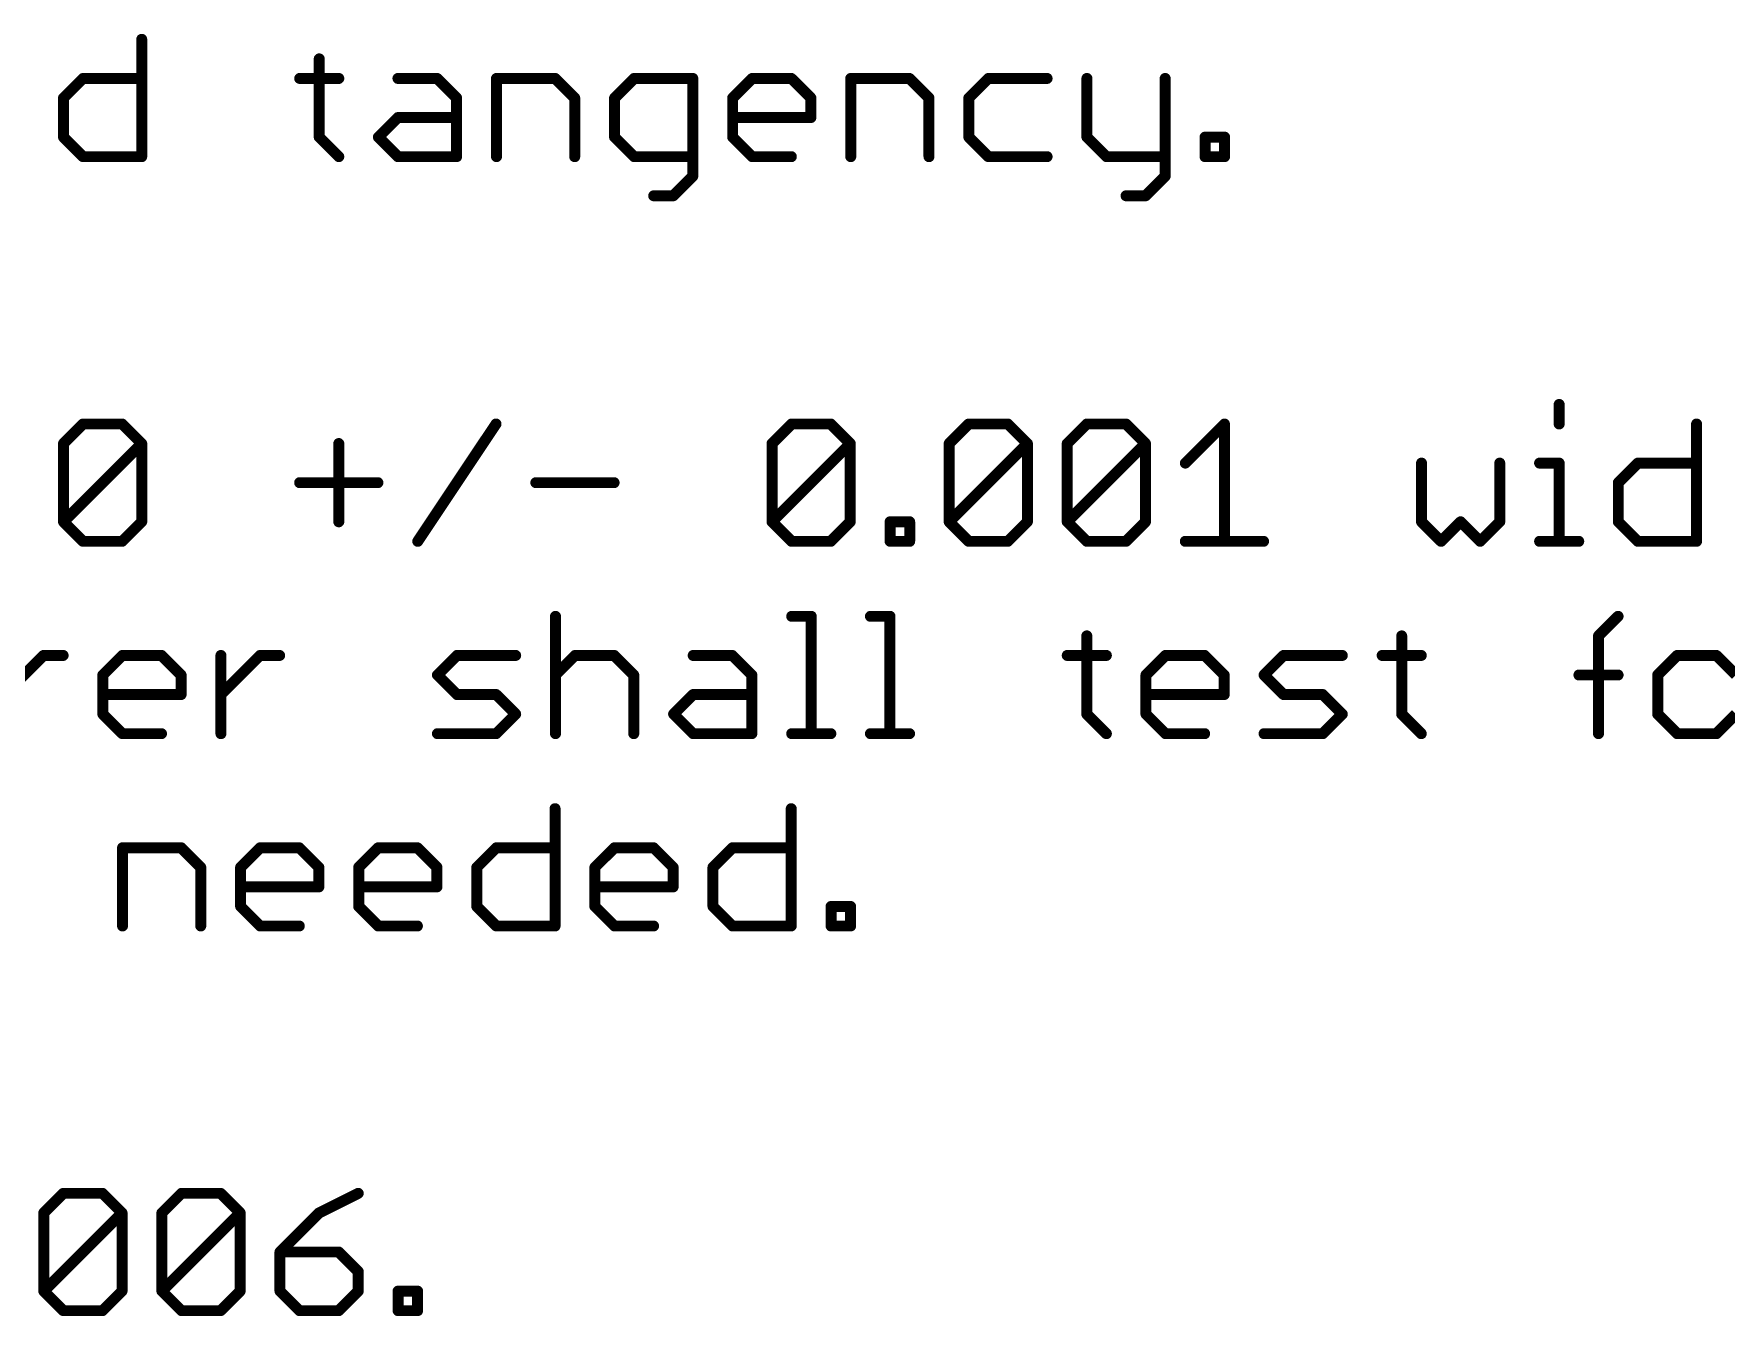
# Model space of a CAD drawing. Extents: x -1.41 to 8.41, y -3.01 to 3.01.
# Drawn here: x 4.687 to 5.611, y -1.49 to -0.79 of the extents above; entities that cross this region are included whole.
import ezdxf

# ---------------------------------------------------------------- set-up
doc = ezdxf.new("R2010")
doc.units = 0
doc.layers.add('52', color=253, linetype='CONTINUOUS')

msp = doc.modelspace()

# ---------------------------------------------------------------- linework, layer by layer
at = {"layer": '52', "const_width": 0.006}
for points in [[(4.746177, -0.792945), (4.746177, -0.857)], [(4.843059, -0.803621), (4.843059, -0.846324)], [(4.703474, -0.824973), (4.714149, -0.814297)], [(4.714149, -0.814297), (4.746177, -0.814297)], [(4.832384, -0.814297), (4.853735, -0.814297)], [(4.886029, -0.814297), (4.907381, -0.814297)], [(4.907381, -0.814297), (4.918057, -0.824973)], [(4.939809, -0.857), (4.939809, -0.814297)], [(4.939809, -0.814297), (4.971836, -0.814297)], [(4.971836, -0.814297), (4.982512, -0.824973)], [(5.014939, -0.814297), (5.004264, -0.824973)], [(5.046967, -0.814297), (5.014939, -0.814297)], [(5.046967, -0.867676), (5.046967, -0.814297)], [(5.068719, -0.824973), (5.079394, -0.814297)], [(5.079394, -0.814297), (5.100746, -0.814297)], [(5.100746, -0.814297), (5.111422, -0.824973)], [(5.133173, -0.857), (5.133173, -0.814297)], [(5.133173, -0.814297), (5.165201, -0.814297)], [(5.165201, -0.814297), (5.175877, -0.824973)], [(5.208304, -0.814297), (5.197628, -0.824973)], [(5.240332, -0.814297), (5.208304, -0.814297)], [(5.262083, -0.814297), (5.262083, -0.846324)], [(5.304787, -0.814297), (5.304787, -0.867676)], [(4.703474, -0.846324), (4.703474, -0.824973)], [(4.918057, -0.824973), (4.918057, -0.857)], [(4.982512, -0.824973), (4.982512, -0.857)], [(5.004264, -0.824973), (5.004264, -0.846324)], [(5.068719, -0.846324), (5.068719, -0.824973)], [(5.111422, -0.824973), (5.111422, -0.835648)], [(5.175877, -0.824973), (5.175877, -0.857)], [(5.197628, -0.824973), (5.197628, -0.846324)], [(4.875354, -0.846324), (4.886029, -0.835648)], [(4.886029, -0.835648), (4.918057, -0.835648)], [(5.111422, -0.835648), (5.068719, -0.835648)], [(4.714149, -0.857), (4.703474, -0.846324)], [(4.843059, -0.846324), (4.853735, -0.857)], [(4.886029, -0.857), (4.875354, -0.846324)], [(5.004264, -0.846324), (5.014939, -0.857)], [(5.079394, -0.857), (5.068719, -0.846324)], [(5.197628, -0.846324), (5.208304, -0.857)], [(5.262083, -0.846324), (5.272759, -0.857)], [(5.326538, -0.857), (5.326538, -0.846324)], [(5.326538, -0.846324), (5.337214, -0.846324)], [(5.337214, -0.846324), (5.337214, -0.857)], [(4.746177, -0.857), (4.714149, -0.857)], [(4.918057, -0.857), (4.886029, -0.857)], [(5.014939, -0.857), (5.046967, -0.857)], [(5.100746, -0.857), (5.079394, -0.857)], [(5.208304, -0.857), (5.240332, -0.857)], [(5.272759, -0.857), (5.304787, -0.857)], [(5.337214, -0.857), (5.326538, -0.857)], [(5.036291, -0.878352), (5.046967, -0.867676)], [(5.304787, -0.867676), (5.294111, -0.878352)], [(5.025615, -0.878352), (5.036291, -0.878352)], [(5.294111, -0.878352), (5.283435, -0.878352)], [(5.519836, -0.99227), (5.519836, -1.002945)], [(4.703474, -1.013621), (4.714149, -1.002945)], [(4.714149, -1.002945), (4.735501, -1.002945)], [(4.735501, -1.002945), (4.746177, -1.013621)], [(4.896839, -1.067), (4.939542, -1.002945)], [(5.090203, -1.013621), (5.100879, -1.002945)], [(5.100879, -1.002945), (5.122231, -1.002945)], [(5.122231, -1.002945), (5.132907, -1.013621)], [(5.186886, -1.013621), (5.197562, -1.002945)], [(5.197562, -1.002945), (5.218913, -1.002945)], [(5.218913, -1.002945), (5.229589, -1.013621)], [(5.251341, -1.013621), (5.262017, -1.002945)], [(5.262017, -1.002945), (5.283368, -1.002945)], [(5.283368, -1.002945), (5.294044, -1.013621)], [(5.315796, -1.024297), (5.337147, -1.002945)], [(5.337147, -1.002945), (5.337147, -1.067)], [(5.594834, -1.002945), (5.594834, -1.067)], [(4.703474, -1.056324), (4.703474, -1.013621)], [(4.703474, -1.056324), (4.746177, -1.013621)], [(4.746177, -1.013621), (4.746177, -1.056324)], [(4.853735, -1.013621), (4.853735, -1.056324)], [(5.090203, -1.056324), (5.090203, -1.013621)], [(5.090203, -1.056324), (5.132907, -1.013621)], [(5.132907, -1.013621), (5.132907, -1.056324)], [(5.186886, -1.056324), (5.186886, -1.013621)], [(5.186886, -1.056324), (5.229589, -1.013621)], [(5.229589, -1.013621), (5.229589, -1.056324)], [(5.251341, -1.056324), (5.251341, -1.013621)], [(5.251341, -1.056324), (5.294044, -1.013621)], [(5.294044, -1.013621), (5.294044, -1.056324)], [(5.444706, -1.024297), (5.444706, -1.056324)], [(5.487409, -1.056324), (5.487409, -1.024297)], [(5.509161, -1.024297), (5.519836, -1.024297)], [(5.519836, -1.024297), (5.519836, -1.067)], [(5.552131, -1.034973), (5.562806, -1.024297)], [(5.562806, -1.024297), (5.594834, -1.024297)], [(4.832384, -1.034973), (4.875087, -1.034973)], [(4.961294, -1.034973), (5.003997, -1.034973)], [(5.552131, -1.056324), (5.552131, -1.034973)], [(4.714149, -1.067), (4.703474, -1.056324)], [(4.746177, -1.056324), (4.735501, -1.067)], [(5.100879, -1.067), (5.090203, -1.056324)], [(5.132907, -1.056324), (5.122231, -1.067)], [(5.154658, -1.067), (5.154658, -1.056324)], [(5.154658, -1.056324), (5.165334, -1.056324)], [(5.165334, -1.056324), (5.165334, -1.067)], [(5.197562, -1.067), (5.186886, -1.056324)], [(5.229589, -1.056324), (5.218913, -1.067)], [(5.262017, -1.067), (5.251341, -1.056324)], [(5.294044, -1.056324), (5.283368, -1.067)], [(5.444706, -1.056324), (5.455382, -1.067)], [(5.455382, -1.067), (5.466057, -1.056324)], [(5.466057, -1.056324), (5.476733, -1.067)], [(5.476733, -1.067), (5.487409, -1.056324)], [(5.562806, -1.067), (5.552131, -1.056324)], [(4.735501, -1.067), (4.714149, -1.067)], [(5.122231, -1.067), (5.100879, -1.067)], [(5.165334, -1.067), (5.154658, -1.067)], [(5.218913, -1.067), (5.197562, -1.067)], [(5.283368, -1.067), (5.262017, -1.067)], [(5.315796, -1.067), (5.358499, -1.067)], [(5.509161, -1.067), (5.530512, -1.067)], [(5.594834, -1.067), (5.562806, -1.067)], [(4.972036, -1.107945), (4.972036, -1.172)], [(5.100946, -1.107945), (5.111622, -1.107945)], [(5.111622, -1.107945), (5.111622, -1.172)], [(5.143916, -1.107945), (5.154592, -1.107945)], [(5.154592, -1.107945), (5.154592, -1.172)], [(5.541321, -1.118621), (5.551997, -1.107945)], [(5.262017, -1.118621), (5.262017, -1.161324)], [(5.433897, -1.118621), (5.433897, -1.161324)], [(5.541321, -1.172), (5.541321, -1.118621)], [(4.671246, -1.150648), (4.692598, -1.129297)], [(4.692598, -1.129297), (4.703273, -1.129297)], [(4.724959, -1.139973), (4.735634, -1.129297)], [(4.735634, -1.129297), (4.756986, -1.129297)], [(4.756986, -1.129297), (4.767662, -1.139973)], [(4.789414, -1.172), (4.789414, -1.129297)], [(4.789414, -1.150648), (4.810765, -1.129297)], [(4.810765, -1.129297), (4.821441, -1.129297)], [(4.907581, -1.139973), (4.918257, -1.129297)], [(4.918257, -1.129297), (4.950284, -1.129297)], [(4.972036, -1.139973), (4.982712, -1.129297)], [(4.982712, -1.129297), (5.004063, -1.129297)], [(5.004063, -1.129297), (5.014739, -1.139973)], [(5.047167, -1.129297), (5.068518, -1.129297)], [(5.068518, -1.129297), (5.079194, -1.139973)], [(5.251341, -1.129297), (5.272692, -1.129297)], [(5.294311, -1.139973), (5.304987, -1.129297)], [(5.304987, -1.129297), (5.326338, -1.129297)], [(5.326338, -1.129297), (5.337014, -1.139973)], [(5.358766, -1.139973), (5.369442, -1.129297)], [(5.369442, -1.129297), (5.401469, -1.129297)], [(5.423221, -1.129297), (5.444572, -1.129297)], [(5.584291, -1.129297), (5.573616, -1.139973)], [(5.605643, -1.129297), (5.584291, -1.129297)], [(5.616319, -1.139973), (5.605643, -1.129297)], [(4.724959, -1.161324), (4.724959, -1.139973)], [(4.767662, -1.139973), (4.767662, -1.150648)], [(4.918257, -1.150648), (4.907581, -1.139973)], [(5.014739, -1.139973), (5.014739, -1.172)], [(5.079194, -1.139973), (5.079194, -1.172)], [(5.294311, -1.161324), (5.294311, -1.139973)], [(5.337014, -1.139973), (5.337014, -1.150648)], [(5.369442, -1.150648), (5.358766, -1.139973)], [(5.530646, -1.139973), (5.551997, -1.139973)], [(5.573616, -1.139973), (5.573616, -1.161324)], [(4.767662, -1.150648), (4.724959, -1.150648)], [(4.939608, -1.150648), (4.918257, -1.150648)], [(4.950284, -1.161324), (4.939608, -1.150648)], [(5.036491, -1.161324), (5.047167, -1.150648)], [(5.047167, -1.150648), (5.079194, -1.150648)], [(5.337014, -1.150648), (5.294311, -1.150648)], [(5.390793, -1.150648), (5.369442, -1.150648)], [(5.401469, -1.161324), (5.390793, -1.150648)], [(4.735634, -1.172), (4.724959, -1.161324)], [(4.939608, -1.172), (4.950284, -1.161324)], [(5.047167, -1.172), (5.036491, -1.161324)], [(5.262017, -1.161324), (5.272692, -1.172)], [(5.304987, -1.172), (5.294311, -1.161324)], [(5.390793, -1.172), (5.401469, -1.161324)], [(5.433897, -1.161324), (5.444572, -1.172)], [(5.573616, -1.161324), (5.584291, -1.172)], [(5.605643, -1.172), (5.616319, -1.161324)], [(4.756986, -1.172), (4.735634, -1.172)], [(4.907581, -1.172), (4.939608, -1.172)], [(5.079194, -1.172), (5.047167, -1.172)], [(5.100946, -1.172), (5.122297, -1.172)], [(5.143916, -1.172), (5.165267, -1.172)], [(5.326338, -1.172), (5.304987, -1.172)], [(5.358766, -1.172), (5.390793, -1.172)], [(5.584291, -1.172), (5.605643, -1.172)], [(4.971769, -1.212945), (4.971769, -1.277)], [(5.100679, -1.212945), (5.100679, -1.277)], [(4.735701, -1.277), (4.735701, -1.234297)], [(4.735701, -1.234297), (4.767729, -1.234297)], [(4.767729, -1.234297), (4.778404, -1.244973)], [(4.800156, -1.244973), (4.810832, -1.234297)], [(4.810832, -1.234297), (4.832184, -1.234297)], [(4.832184, -1.234297), (4.842859, -1.244973)], [(4.864611, -1.244973), (4.875287, -1.234297)], [(4.875287, -1.234297), (4.896639, -1.234297)], [(4.896639, -1.234297), (4.907314, -1.244973)], [(4.929066, -1.244973), (4.939742, -1.234297)], [(4.939742, -1.234297), (4.971769, -1.234297)], [(4.993521, -1.244973), (5.004197, -1.234297)], [(5.004197, -1.234297), (5.025548, -1.234297)], [(5.025548, -1.234297), (5.036224, -1.244973)], [(5.057976, -1.244973), (5.068652, -1.234297)], [(5.068652, -1.234297), (5.100679, -1.234297)], [(4.778404, -1.244973), (4.778404, -1.277)], [(4.800156, -1.266324), (4.800156, -1.244973)], [(4.842859, -1.244973), (4.842859, -1.255648)], [(4.864611, -1.266324), (4.864611, -1.244973)], [(4.907314, -1.244973), (4.907314, -1.255648)], [(4.929066, -1.266324), (4.929066, -1.244973)], [(4.993521, -1.266324), (4.993521, -1.244973)], [(5.036224, -1.244973), (5.036224, -1.255648)], [(5.057976, -1.266324), (5.057976, -1.244973)], [(4.842859, -1.255648), (4.800156, -1.255648)], [(4.907314, -1.255648), (4.864611, -1.255648)], [(5.036224, -1.255648), (4.993521, -1.255648)], [(4.810832, -1.277), (4.800156, -1.266324)], [(4.875287, -1.277), (4.864611, -1.266324)], [(4.939742, -1.277), (4.929066, -1.266324)], [(5.004197, -1.277), (4.993521, -1.266324)], [(5.068652, -1.277), (5.057976, -1.266324)], [(5.122431, -1.277), (5.122431, -1.266324)], [(5.122431, -1.266324), (5.133107, -1.266324)], [(5.133107, -1.266324), (5.133107, -1.277)], [(4.832184, -1.277), (4.810832, -1.277)], [(4.896639, -1.277), (4.875287, -1.277)], [(4.971769, -1.277), (4.939742, -1.277)], [(5.025548, -1.277), (5.004197, -1.277)], [(5.100679, -1.277), (5.068652, -1.277)], [(5.133107, -1.277), (5.122431, -1.277)], [(4.692731, -1.433621), (4.703407, -1.422945)], [(4.703407, -1.422945), (4.724758, -1.422945)], [(4.724758, -1.422945), (4.735434, -1.433621)], [(4.757186, -1.433621), (4.767862, -1.422945)], [(4.767862, -1.422945), (4.789213, -1.422945)], [(4.789213, -1.422945), (4.799889, -1.433621)], [(4.864344, -1.422945), (4.842993, -1.433621)], [(4.692731, -1.476324), (4.692731, -1.433621)], [(4.692731, -1.476324), (4.735434, -1.433621)], [(4.735434, -1.433621), (4.735434, -1.476324)], [(4.757186, -1.476324), (4.757186, -1.433621)], [(4.757186, -1.476324), (4.799889, -1.433621)], [(4.799889, -1.433621), (4.799889, -1.476324)], [(4.842993, -1.433621), (4.821641, -1.454973)], [(4.821641, -1.454973), (4.821641, -1.476324)], [(4.853668, -1.454973), (4.821641, -1.454973)], [(4.864344, -1.465648), (4.853668, -1.454973)], [(4.864344, -1.476324), (4.864344, -1.465648)], [(4.703407, -1.487), (4.692731, -1.476324)], [(4.735434, -1.476324), (4.724758, -1.487)], [(4.767862, -1.487), (4.757186, -1.476324)], [(4.799889, -1.476324), (4.789213, -1.487)], [(4.821641, -1.476324), (4.832317, -1.487)], [(4.853668, -1.487), (4.864344, -1.476324)], [(4.886096, -1.487), (4.886096, -1.476324)], [(4.886096, -1.476324), (4.896772, -1.476324)], [(4.896772, -1.476324), (4.896772, -1.487)], [(4.724758, -1.487), (4.703407, -1.487)], [(4.789213, -1.487), (4.767862, -1.487)], [(4.832317, -1.487), (4.853668, -1.487)], [(4.896772, -1.487), (4.886096, -1.487)]]:
    msp.add_lwpolyline(points, dxfattribs=at)
at = {"layer": '52', "const_width": 0.003}
for points in [[(4.747677, -0.792945, 1), (4.744677, -0.792945)], [(4.844559, -0.803621, 1), (4.841559, -0.803621)], [(4.714149, -0.812797, 1), (4.714149, -0.815797)], [(4.71521, -0.815358, 1), (4.713089, -0.813236)], [(4.746177, -0.815797, 1), (4.746177, -0.812797)], [(4.832384, -0.812797, 1), (4.832384, -0.815797)], [(4.853735, -0.815797, 1), (4.853735, -0.812797)], [(4.886029, -0.812797, 1), (4.886029, -0.815797)], [(4.908442, -0.813236, 1), (4.90632, -0.815358)], [(4.907381, -0.815797, 1), (4.907381, -0.812797)], [(4.941309, -0.814297, 1), (4.938309, -0.814297)], [(4.939809, -0.812797, 1), (4.939809, -0.815797)], [(4.972897, -0.813236, 1), (4.970775, -0.815358)], [(4.971836, -0.815797, 1), (4.971836, -0.812797)], [(5.014939, -0.812797, 1), (5.014939, -0.815797)], [(5.016, -0.815358, 1), (5.013879, -0.813236)], [(5.048467, -0.814297, 1), (5.045467, -0.814297)], [(5.046967, -0.815797, 1), (5.046967, -0.812797)], [(5.079394, -0.812797, 1), (5.079394, -0.815797)], [(5.080455, -0.815358, 1), (5.078334, -0.813236)], [(5.101806, -0.813236, 1), (5.099685, -0.815358)], [(5.100746, -0.815797, 1), (5.100746, -0.812797)], [(5.134673, -0.814297, 1), (5.131673, -0.814297)], [(5.133173, -0.812797, 1), (5.133173, -0.815797)], [(5.166261, -0.813236, 1), (5.16414, -0.815358)], [(5.165201, -0.815797, 1), (5.165201, -0.812797)], [(5.208304, -0.812797, 1), (5.208304, -0.815797)], [(5.209365, -0.815358, 1), (5.207243, -0.813236)], [(5.240332, -0.815797, 1), (5.240332, -0.812797)], [(5.263583, -0.814297, 1), (5.260583, -0.814297)], [(5.306287, -0.814297, 1), (5.303287, -0.814297)], [(4.704974, -0.824973, 1), (4.701974, -0.824973)], [(4.919557, -0.824973, 1), (4.916557, -0.824973)], [(4.984012, -0.824973, 1), (4.981012, -0.824973)], [(5.005764, -0.824973, 1), (5.002764, -0.824973)], [(5.070219, -0.824973, 1), (5.067219, -0.824973)], [(5.112922, -0.824973, 1), (5.109922, -0.824973)], [(5.177377, -0.824973, 1), (5.174377, -0.824973)], [(5.199128, -0.824973, 1), (5.196128, -0.824973)], [(4.702413, -0.823912, 1), (4.704534, -0.826033)], [(4.916996, -0.826033, 1), (4.919117, -0.823912)], [(4.981451, -0.826033, 1), (4.983572, -0.823912)], [(5.003203, -0.823912, 1), (5.005324, -0.826033)], [(5.067658, -0.823912, 1), (5.069779, -0.826033)], [(5.110361, -0.826033, 1), (5.112482, -0.823912)], [(5.174816, -0.826033, 1), (5.176937, -0.823912)], [(5.196568, -0.823912, 1), (5.198689, -0.826033)], [(4.886029, -0.834148, 1), (4.886029, -0.837148)], [(4.88709, -0.836709, 1), (4.884969, -0.834588)], [(4.918057, -0.837148, 1), (4.918057, -0.834148)], [(5.068719, -0.834148, 1), (5.068719, -0.837148)], [(5.109922, -0.835648, 1), (5.112922, -0.835648)], [(5.111422, -0.837148, 1), (5.111422, -0.834148)], [(4.704534, -0.845264, 1), (4.702413, -0.847385)], [(4.701974, -0.846324, 1), (4.704974, -0.846324)], [(4.841559, -0.846324, 1), (4.844559, -0.846324)], [(4.84412, -0.845264, 1), (4.841999, -0.847385)], [(4.876414, -0.845264, 1), (4.874293, -0.847385)], [(4.874293, -0.845264, 1), (4.876414, -0.847385)], [(5.005324, -0.845264, 1), (5.003203, -0.847385)], [(5.002764, -0.846324, 1), (5.005764, -0.846324)], [(5.069779, -0.845264, 1), (5.067658, -0.847385)], [(5.067219, -0.846324, 1), (5.070219, -0.846324)], [(5.196128, -0.846324, 1), (5.199128, -0.846324)], [(5.198689, -0.845264, 1), (5.196568, -0.847385)], [(5.260583, -0.846324, 1), (5.263583, -0.846324)], [(5.263144, -0.845264, 1), (5.261023, -0.847385)], [(5.328038, -0.846324, 1), (5.325038, -0.846324)], [(5.326538, -0.844824, 1), (5.326538, -0.847824)], [(5.338714, -0.846324, 1), (5.335714, -0.846324)], [(5.337214, -0.847824, 1), (5.337214, -0.844824)], [(4.714149, -0.8555, 1), (4.714149, -0.8585)], [(4.713089, -0.858061, 1), (4.71521, -0.855939)], [(4.744677, -0.857, 1), (4.747677, -0.857)], [(4.746177, -0.8585, 1), (4.746177, -0.8555)], [(4.852674, -0.858061, 1), (4.854796, -0.855939)], [(4.886029, -0.8555, 1), (4.886029, -0.8585)], [(4.884969, -0.858061, 1), (4.88709, -0.855939)], [(4.916557, -0.857, 1), (4.919557, -0.857)], [(4.918057, -0.8585, 1), (4.918057, -0.8555)], [(4.938309, -0.857, 1), (4.941309, -0.857)], [(4.981012, -0.857, 1), (4.984012, -0.857)], [(5.014939, -0.8555, 1), (5.014939, -0.8585)], [(5.013879, -0.858061, 1), (5.016, -0.855939)], [(5.046967, -0.8585, 1), (5.046967, -0.8555)], [(5.079394, -0.8555, 1), (5.079394, -0.8585)], [(5.078334, -0.858061, 1), (5.080455, -0.855939)], [(5.100746, -0.8585, 1), (5.100746, -0.8555)], [(5.131673, -0.857, 1), (5.134673, -0.857)], [(5.174377, -0.857, 1), (5.177377, -0.857)], [(5.208304, -0.8555, 1), (5.208304, -0.8585)], [(5.207243, -0.858061, 1), (5.209365, -0.855939)], [(5.240332, -0.8585, 1), (5.240332, -0.8555)], [(5.272759, -0.8555, 1), (5.272759, -0.8585)], [(5.271698, -0.858061, 1), (5.27382, -0.855939)], [(5.304787, -0.8585, 1), (5.304787, -0.8555)], [(5.326538, -0.8555, 1), (5.326538, -0.8585)], [(5.325038, -0.857, 1), (5.328038, -0.857)], [(5.335714, -0.857, 1), (5.338714, -0.857)], [(5.337214, -0.8585, 1), (5.337214, -0.8555)], [(5.045467, -0.867676, 1), (5.048467, -0.867676)], [(5.048027, -0.868736, 1), (5.045906, -0.866615)], [(5.303287, -0.867676, 1), (5.306287, -0.867676)], [(5.305847, -0.868736, 1), (5.303726, -0.866615)], [(5.025615, -0.876852, 1), (5.025615, -0.879852)], [(5.03523, -0.877291, 1), (5.037352, -0.879412)], [(5.036291, -0.879852, 1), (5.036291, -0.876852)], [(5.283435, -0.876852, 1), (5.283435, -0.879852)], [(5.29305, -0.877291, 1), (5.295171, -0.879412)], [(5.294111, -0.879852, 1), (5.294111, -0.876852)], [(5.521336, -0.99227, 1), (5.518336, -0.99227)], [(4.714149, -1.001445, 1), (4.714149, -1.004445)], [(4.71521, -1.004006, 1), (4.713089, -1.001885)], [(4.736562, -1.001885, 1), (4.73444, -1.004006)], [(4.735501, -1.004445, 1), (4.735501, -1.001445)], [(4.94079, -1.003777, 1), (4.938294, -1.002113)], [(5.100879, -1.001445, 1), (5.100879, -1.004445)], [(5.10194, -1.004006, 1), (5.099819, -1.001885)], [(5.123291, -1.001885, 1), (5.12117, -1.004006)], [(5.122231, -1.004445, 1), (5.122231, -1.001445)], [(5.197562, -1.001445, 1), (5.197562, -1.004445)], [(5.198622, -1.004006, 1), (5.196501, -1.001885)], [(5.219974, -1.001885, 1), (5.217853, -1.004006)], [(5.218913, -1.004445, 1), (5.218913, -1.001445)], [(5.262017, -1.001445, 1), (5.262017, -1.004445)], [(5.263077, -1.004006, 1), (5.260956, -1.001885)], [(5.284429, -1.001885, 1), (5.282308, -1.004006)], [(5.283368, -1.004445, 1), (5.283368, -1.001445)], [(5.338647, -1.002945, 1), (5.335647, -1.002945)], [(5.338208, -1.004006, 1), (5.336087, -1.001885)], [(5.518336, -1.002945, 1), (5.521336, -1.002945)], [(5.596334, -1.002945, 1), (5.593334, -1.002945)], [(4.702413, -1.01256, 1), (4.704534, -1.014682)], [(4.704974, -1.013621, 1), (4.701974, -1.013621)], [(4.747677, -1.013621, 1), (4.744677, -1.013621)], [(4.747237, -1.014682, 1), (4.745116, -1.01256)], [(4.745116, -1.014682, 1), (4.747237, -1.01256)], [(4.855235, -1.013621, 1), (4.852235, -1.013621)], [(5.091703, -1.013621, 1), (5.088703, -1.013621)], [(5.089143, -1.01256, 1), (5.091264, -1.014682)], [(5.134407, -1.013621, 1), (5.131407, -1.013621)], [(5.133967, -1.014682, 1), (5.131846, -1.01256)], [(5.131846, -1.014682, 1), (5.133967, -1.01256)], [(5.188386, -1.013621, 1), (5.185386, -1.013621)], [(5.185825, -1.01256, 1), (5.187947, -1.014682)], [(5.231089, -1.013621, 1), (5.228089, -1.013621)], [(5.23065, -1.014682, 1), (5.228528, -1.01256)], [(5.228528, -1.014682, 1), (5.23065, -1.01256)], [(5.252841, -1.013621, 1), (5.249841, -1.013621)], [(5.25028, -1.01256, 1), (5.252402, -1.014682)], [(5.295544, -1.013621, 1), (5.292544, -1.013621)], [(5.295105, -1.014682, 1), (5.292983, -1.01256)], [(5.292983, -1.014682, 1), (5.295105, -1.01256)], [(5.314735, -1.023236, 1), (5.316857, -1.025358)], [(5.446206, -1.024297, 1), (5.443206, -1.024297)], [(5.488909, -1.024297, 1), (5.485909, -1.024297)], [(5.509161, -1.022797, 1), (5.509161, -1.025797)], [(5.521336, -1.024297, 1), (5.518336, -1.024297)], [(5.519836, -1.025797, 1), (5.519836, -1.022797)], [(5.562806, -1.022797, 1), (5.562806, -1.025797)], [(5.563867, -1.025358, 1), (5.561746, -1.023236)], [(5.594834, -1.025797, 1), (5.594834, -1.022797)], [(4.832384, -1.033473, 1), (4.832384, -1.036473)], [(4.875087, -1.036473, 1), (4.875087, -1.033473)], [(4.961294, -1.033473, 1), (4.961294, -1.036473)], [(5.003997, -1.036473, 1), (5.003997, -1.033473)], [(5.553631, -1.034973, 1), (5.550631, -1.034973)], [(5.55107, -1.033912, 1), (5.553191, -1.036033)], [(4.704534, -1.055264, 1), (4.702413, -1.057385)], [(4.702413, -1.055264, 1), (4.704534, -1.057385)], [(4.701974, -1.056324, 1), (4.704974, -1.056324)], [(4.744677, -1.056324, 1), (4.747677, -1.056324)], [(4.747237, -1.057385, 1), (4.745116, -1.055264)], [(4.852235, -1.056324, 1), (4.855235, -1.056324)], [(5.088703, -1.056324, 1), (5.091703, -1.056324)], [(5.091264, -1.055264, 1), (5.089143, -1.057385)], [(5.089143, -1.055264, 1), (5.091264, -1.057385)], [(5.131407, -1.056324, 1), (5.134407, -1.056324)], [(5.133967, -1.057385, 1), (5.131846, -1.055264)], [(5.156158, -1.056324, 1), (5.153158, -1.056324)], [(5.154658, -1.054824, 1), (5.154658, -1.057824)], [(5.166834, -1.056324, 1), (5.163834, -1.056324)], [(5.165334, -1.057824, 1), (5.165334, -1.054824)], [(5.187947, -1.055264, 1), (5.185825, -1.057385)], [(5.185825, -1.055264, 1), (5.187947, -1.057385)], [(5.185386, -1.056324, 1), (5.188386, -1.056324)], [(5.228089, -1.056324, 1), (5.231089, -1.056324)], [(5.23065, -1.057385, 1), (5.228528, -1.055264)], [(5.252402, -1.055264, 1), (5.25028, -1.057385)], [(5.25028, -1.055264, 1), (5.252402, -1.057385)], [(5.249841, -1.056324, 1), (5.252841, -1.056324)], [(5.292544, -1.056324, 1), (5.295544, -1.056324)], [(5.295105, -1.057385, 1), (5.292983, -1.055264)], [(5.445766, -1.055264, 1), (5.443645, -1.057385)], [(5.443206, -1.056324, 1), (5.446206, -1.056324)], [(5.467118, -1.055264, 1), (5.464997, -1.057385)], [(5.467118, -1.057385, 1), (5.464997, -1.055264)], [(5.485909, -1.056324, 1), (5.488909, -1.056324)], [(5.48847, -1.057385, 1), (5.486348, -1.055264)], [(5.553191, -1.055264, 1), (5.55107, -1.057385)], [(5.550631, -1.056324, 1), (5.553631, -1.056324)], [(4.714149, -1.0655, 1), (4.714149, -1.0685)], [(4.713089, -1.068061, 1), (4.71521, -1.065939)], [(4.73444, -1.065939, 1), (4.736562, -1.068061)], [(4.735501, -1.0685, 1), (4.735501, -1.0655)], [(4.895591, -1.066168, 1), (4.898087, -1.067832)], [(5.100879, -1.0655, 1), (5.100879, -1.0685)], [(5.099819, -1.068061, 1), (5.10194, -1.065939)], [(5.12117, -1.065939, 1), (5.123291, -1.068061)], [(5.122231, -1.0685, 1), (5.122231, -1.0655)], [(5.154658, -1.0655, 1), (5.154658, -1.0685)], [(5.153158, -1.067, 1), (5.156158, -1.067)], [(5.163834, -1.067, 1), (5.166834, -1.067)], [(5.165334, -1.0685, 1), (5.165334, -1.0655)], [(5.197562, -1.0655, 1), (5.197562, -1.0685)], [(5.196501, -1.068061, 1), (5.198622, -1.065939)], [(5.217853, -1.065939, 1), (5.219974, -1.068061)], [(5.218913, -1.0685, 1), (5.218913, -1.0655)], [(5.262017, -1.0655, 1), (5.262017, -1.0685)], [(5.260956, -1.068061, 1), (5.263077, -1.065939)], [(5.282308, -1.065939, 1), (5.284429, -1.068061)], [(5.283368, -1.0685, 1), (5.283368, -1.0655)], [(5.315796, -1.0655, 1), (5.315796, -1.0685)], [(5.335647, -1.067, 1), (5.338647, -1.067)], [(5.358499, -1.0685, 1), (5.358499, -1.0655)], [(5.454321, -1.065939, 1), (5.456442, -1.068061)], [(5.454321, -1.068061, 1), (5.456442, -1.065939)], [(5.475672, -1.065939, 1), (5.477794, -1.068061)], [(5.475672, -1.068061, 1), (5.477794, -1.065939)], [(5.509161, -1.0655, 1), (5.509161, -1.0685)], [(5.518336, -1.067, 1), (5.521336, -1.067)], [(5.530512, -1.0685, 1), (5.530512, -1.0655)], [(5.562806, -1.0655, 1), (5.562806, -1.0685)], [(5.561746, -1.068061, 1), (5.563867, -1.065939)], [(5.593334, -1.067, 1), (5.596334, -1.067)], [(5.594834, -1.0685, 1), (5.594834, -1.0655)], [(4.973536, -1.107945, 1), (4.970536, -1.107945)], [(5.100946, -1.106445, 1), (5.100946, -1.109445)], [(5.113122, -1.107945, 1), (5.110122, -1.107945)], [(5.111622, -1.109445, 1), (5.111622, -1.106445)], [(5.143916, -1.106445, 1), (5.143916, -1.109445)], [(5.156092, -1.107945, 1), (5.153092, -1.107945)], [(5.154592, -1.109445, 1), (5.154592, -1.106445)], [(5.553058, -1.109006, 1), (5.550937, -1.106885)], [(5.263517, -1.118621, 1), (5.260517, -1.118621)], [(5.435397, -1.118621, 1), (5.432397, -1.118621)], [(5.542821, -1.118621, 1), (5.539821, -1.118621)], [(5.540261, -1.11756, 1), (5.542382, -1.119682)], [(4.692598, -1.127797, 1), (4.692598, -1.130797)], [(4.693658, -1.130358, 1), (4.691537, -1.128236)], [(4.703273, -1.130797, 1), (4.703273, -1.127797)], [(4.735634, -1.127797, 1), (4.735634, -1.130797)], [(4.736695, -1.130358, 1), (4.734574, -1.128236)], [(4.758047, -1.128236, 1), (4.755925, -1.130358)], [(4.756986, -1.130797, 1), (4.756986, -1.127797)], [(4.790914, -1.129297, 1), (4.787914, -1.129297)], [(4.810765, -1.127797, 1), (4.810765, -1.130797)], [(4.811826, -1.130358, 1), (4.809704, -1.128236)], [(4.821441, -1.130797, 1), (4.821441, -1.127797)], [(4.918257, -1.127797, 1), (4.918257, -1.130797)], [(4.919317, -1.130358, 1), (4.917196, -1.128236)], [(4.950284, -1.130797, 1), (4.950284, -1.127797)], [(4.982712, -1.127797, 1), (4.982712, -1.130797)], [(4.983772, -1.130358, 1), (4.981651, -1.128236)], [(5.005124, -1.128236, 1), (5.003003, -1.130358)], [(5.004063, -1.130797, 1), (5.004063, -1.127797)], [(5.047167, -1.127797, 1), (5.047167, -1.130797)], [(5.069579, -1.128236, 1), (5.067458, -1.130358)], [(5.068518, -1.130797, 1), (5.068518, -1.127797)], [(5.251341, -1.127797, 1), (5.251341, -1.130797)], [(5.272692, -1.130797, 1), (5.272692, -1.127797)], [(5.304987, -1.127797, 1), (5.304987, -1.130797)], [(5.306047, -1.130358, 1), (5.303926, -1.128236)], [(5.327399, -1.128236, 1), (5.325278, -1.130358)], [(5.326338, -1.130797, 1), (5.326338, -1.127797)], [(5.369442, -1.127797, 1), (5.369442, -1.130797)], [(5.370502, -1.130358, 1), (5.368381, -1.128236)], [(5.401469, -1.130797, 1), (5.401469, -1.127797)], [(5.423221, -1.127797, 1), (5.423221, -1.130797)], [(5.444572, -1.130797, 1), (5.444572, -1.127797)], [(5.584291, -1.127797, 1), (5.584291, -1.130797)], [(5.585352, -1.130358, 1), (5.583231, -1.128236)], [(5.606704, -1.128236, 1), (5.604582, -1.130358)], [(5.605643, -1.130797, 1), (5.605643, -1.127797)], [(4.726459, -1.139973, 1), (4.723459, -1.139973)], [(4.723898, -1.138912, 1), (4.726019, -1.141033)], [(4.769162, -1.139973, 1), (4.766162, -1.139973)], [(4.766601, -1.141033, 1), (4.768722, -1.138912)], [(4.908642, -1.138912, 1), (4.90652, -1.141033)], [(4.90652, -1.138912, 1), (4.908642, -1.141033)], [(4.970975, -1.138912, 1), (4.973097, -1.141033)], [(5.016239, -1.139973, 1), (5.013239, -1.139973)], [(5.013679, -1.141033, 1), (5.0158, -1.138912)], [(5.080694, -1.139973, 1), (5.077694, -1.139973)], [(5.078133, -1.141033, 1), (5.080255, -1.138912)], [(5.295811, -1.139973, 1), (5.292811, -1.139973)], [(5.29325, -1.138912, 1), (5.295372, -1.141033)], [(5.338514, -1.139973, 1), (5.335514, -1.139973)], [(5.335953, -1.141033, 1), (5.338075, -1.138912)], [(5.359827, -1.138912, 1), (5.357705, -1.141033)], [(5.357705, -1.138912, 1), (5.359827, -1.141033)], [(5.530646, -1.138473, 1), (5.530646, -1.141473)], [(5.551997, -1.141473, 1), (5.551997, -1.138473)], [(5.575116, -1.139973, 1), (5.572116, -1.139973)], [(5.572555, -1.138912, 1), (5.574676, -1.141033)], [(4.724959, -1.149148, 1), (4.724959, -1.152148)], [(4.766162, -1.150648, 1), (4.769162, -1.150648)], [(4.767662, -1.152148, 1), (4.767662, -1.149148)], [(4.788353, -1.149588, 1), (4.790474, -1.151709)], [(4.918257, -1.149148, 1), (4.918257, -1.152148)], [(4.917196, -1.151709, 1), (4.919317, -1.149588)], [(4.940669, -1.149588, 1), (4.938548, -1.151709)], [(4.939608, -1.152148, 1), (4.939608, -1.149148)], [(5.047167, -1.149148, 1), (5.047167, -1.152148)], [(5.048227, -1.151709, 1), (5.046106, -1.149588)], [(5.079194, -1.152148, 1), (5.079194, -1.149148)], [(5.294311, -1.149148, 1), (5.294311, -1.152148)], [(5.335514, -1.150648, 1), (5.338514, -1.150648)], [(5.337014, -1.152148, 1), (5.337014, -1.149148)], [(5.369442, -1.149148, 1), (5.369442, -1.152148)], [(5.368381, -1.151709, 1), (5.370502, -1.149588)], [(5.391854, -1.149588, 1), (5.389733, -1.151709)], [(5.390793, -1.152148, 1), (5.390793, -1.149148)], [(4.726019, -1.160264, 1), (4.723898, -1.162385)], [(4.723459, -1.161324, 1), (4.726459, -1.161324)], [(4.951345, -1.162385, 1), (4.949224, -1.160264)], [(4.949224, -1.162385, 1), (4.951345, -1.160264)], [(5.037552, -1.160264, 1), (5.03543, -1.162385)], [(5.03543, -1.160264, 1), (5.037552, -1.162385)], [(5.263077, -1.160264, 1), (5.260956, -1.162385)], [(5.260517, -1.161324, 1), (5.263517, -1.161324)], [(5.295372, -1.160264, 1), (5.29325, -1.162385)], [(5.292811, -1.161324, 1), (5.295811, -1.161324)], [(5.40253, -1.162385, 1), (5.400408, -1.160264)], [(5.400408, -1.162385, 1), (5.40253, -1.160264)], [(5.434957, -1.160264, 1), (5.432836, -1.162385)], [(5.432397, -1.161324, 1), (5.435397, -1.161324)], [(5.574676, -1.160264, 1), (5.572555, -1.162385)], [(5.572116, -1.161324, 1), (5.575116, -1.161324)], [(4.735634, -1.1705, 1), (4.735634, -1.1735)], [(4.734574, -1.173061, 1), (4.736695, -1.170939)], [(4.756986, -1.1735, 1), (4.756986, -1.1705)], [(4.787914, -1.172, 1), (4.790914, -1.172)], [(4.907581, -1.1705, 1), (4.907581, -1.1735)], [(4.938548, -1.170939, 1), (4.940669, -1.173061)], [(4.939608, -1.1735, 1), (4.939608, -1.1705)], [(4.970536, -1.172, 1), (4.973536, -1.172)], [(5.013239, -1.172, 1), (5.016239, -1.172)], [(5.047167, -1.1705, 1), (5.047167, -1.1735)], [(5.046106, -1.173061, 1), (5.048227, -1.170939)], [(5.077694, -1.172, 1), (5.080694, -1.172)], [(5.079194, -1.1735, 1), (5.079194, -1.1705)], [(5.100946, -1.1705, 1), (5.100946, -1.1735)], [(5.110122, -1.172, 1), (5.113122, -1.172)], [(5.122297, -1.1735, 1), (5.122297, -1.1705)], [(5.143916, -1.1705, 1), (5.143916, -1.1735)], [(5.153092, -1.172, 1), (5.156092, -1.172)], [(5.165267, -1.1735, 1), (5.165267, -1.1705)], [(5.271632, -1.173061, 1), (5.273753, -1.170939)], [(5.304987, -1.1705, 1), (5.304987, -1.1735)], [(5.303926, -1.173061, 1), (5.306047, -1.170939)], [(5.326338, -1.1735, 1), (5.326338, -1.1705)], [(5.358766, -1.1705, 1), (5.358766, -1.1735)], [(5.389733, -1.170939, 1), (5.391854, -1.173061)], [(5.390793, -1.1735, 1), (5.390793, -1.1705)], [(5.443512, -1.173061, 1), (5.445633, -1.170939)], [(5.539821, -1.172, 1), (5.542821, -1.172)], [(5.584291, -1.1705, 1), (5.584291, -1.1735)], [(5.583231, -1.173061, 1), (5.585352, -1.170939)], [(5.604582, -1.170939, 1), (5.606704, -1.173061)], [(5.605643, -1.1735, 1), (5.605643, -1.1705)], [(4.973269, -1.212945, 1), (4.970269, -1.212945)], [(5.102179, -1.212945, 1), (5.099179, -1.212945)], [(4.737201, -1.234297, 1), (4.734201, -1.234297)], [(4.735701, -1.232797, 1), (4.735701, -1.235797)], [(4.768789, -1.233236, 1), (4.766668, -1.235358)], [(4.767729, -1.235797, 1), (4.767729, -1.232797)], [(4.810832, -1.232797, 1), (4.810832, -1.235797)], [(4.811893, -1.235358, 1), (4.809771, -1.233236)], [(4.833244, -1.233236, 1), (4.831123, -1.235358)], [(4.832184, -1.235797, 1), (4.832184, -1.232797)], [(4.875287, -1.232797, 1), (4.875287, -1.235797)], [(4.876348, -1.235358, 1), (4.874226, -1.233236)], [(4.897699, -1.233236, 1), (4.895578, -1.235358)], [(4.896639, -1.235797, 1), (4.896639, -1.232797)], [(4.939742, -1.232797, 1), (4.939742, -1.235797)], [(4.940803, -1.235358, 1), (4.938681, -1.233236)], [(4.971769, -1.235797, 1), (4.971769, -1.232797)], [(5.004197, -1.232797, 1), (5.004197, -1.235797)], [(5.005258, -1.235358, 1), (5.003136, -1.233236)], [(5.026609, -1.233236, 1), (5.024488, -1.235358)], [(5.025548, -1.235797, 1), (5.025548, -1.232797)], [(5.068652, -1.232797, 1), (5.068652, -1.235797)], [(5.069712, -1.235358, 1), (5.067591, -1.233236)], [(5.100679, -1.235797, 1), (5.100679, -1.232797)], [(4.779904, -1.244973, 1), (4.776904, -1.244973)], [(4.777344, -1.246033, 1), (4.779465, -1.243912)], [(4.801656, -1.244973, 1), (4.798656, -1.244973)], [(4.799096, -1.243912, 1), (4.801217, -1.246033)], [(4.844359, -1.244973, 1), (4.841359, -1.244973)], [(4.841799, -1.246033, 1), (4.84392, -1.243912)], [(4.866111, -1.244973, 1), (4.863111, -1.244973)], [(4.863551, -1.243912, 1), (4.865672, -1.246033)], [(4.908814, -1.244973, 1), (4.905814, -1.244973)], [(4.906254, -1.246033, 1), (4.908375, -1.243912)], [(4.930566, -1.244973, 1), (4.927566, -1.244973)], [(4.928006, -1.243912, 1), (4.930127, -1.246033)], [(4.995021, -1.244973, 1), (4.992021, -1.244973)], [(4.99246, -1.243912, 1), (4.994582, -1.246033)], [(5.037724, -1.244973, 1), (5.034724, -1.244973)], [(5.035164, -1.246033, 1), (5.037285, -1.243912)], [(5.059476, -1.244973, 1), (5.056476, -1.244973)], [(5.056915, -1.243912, 1), (5.059037, -1.246033)], [(4.800156, -1.254148, 1), (4.800156, -1.257148)], [(4.841359, -1.255648, 1), (4.844359, -1.255648)], [(4.842859, -1.257148, 1), (4.842859, -1.254148)], [(4.864611, -1.254148, 1), (4.864611, -1.257148)], [(4.905814, -1.255648, 1), (4.908814, -1.255648)], [(4.907314, -1.257148, 1), (4.907314, -1.254148)], [(4.993521, -1.254148, 1), (4.993521, -1.257148)], [(5.034724, -1.255648, 1), (5.037724, -1.255648)], [(5.036224, -1.257148, 1), (5.036224, -1.254148)], [(4.798656, -1.266324, 1), (4.801656, -1.266324)], [(4.801217, -1.265264, 1), (4.799096, -1.267385)], [(4.863111, -1.266324, 1), (4.866111, -1.266324)], [(4.865672, -1.265264, 1), (4.863551, -1.267385)], [(4.927566, -1.266324, 1), (4.930566, -1.266324)], [(4.930127, -1.265264, 1), (4.928006, -1.267385)], [(4.992021, -1.266324, 1), (4.995021, -1.266324)], [(4.994582, -1.265264, 1), (4.992461, -1.267385)], [(5.059037, -1.265264, 1), (5.056915, -1.267385)], [(5.056476, -1.266324, 1), (5.059476, -1.266324)], [(5.123931, -1.266324, 1), (5.120931, -1.266324)], [(5.122431, -1.264824, 1), (5.122431, -1.267824)], [(5.134607, -1.266324, 1), (5.131607, -1.266324)], [(5.133107, -1.267824, 1), (5.133107, -1.264824)], [(4.810832, -1.2755, 1), (4.810832, -1.2785)], [(4.809771, -1.278061, 1), (4.811893, -1.275939)], [(4.832184, -1.2785, 1), (4.832184, -1.2755)], [(4.875287, -1.2755, 1), (4.875287, -1.2785)], [(4.874226, -1.278061, 1), (4.876348, -1.275939)], [(4.896639, -1.2785, 1), (4.896639, -1.2755)], [(4.939742, -1.2755, 1), (4.939742, -1.2785)], [(4.938681, -1.278061, 1), (4.940803, -1.275939)], [(4.971769, -1.2785, 1), (4.971769, -1.2755)], [(5.004197, -1.2755, 1), (5.004197, -1.2785)], [(5.003136, -1.278061, 1), (5.005258, -1.275939)], [(5.025548, -1.2785, 1), (5.025548, -1.2755)], [(5.068652, -1.2755, 1), (5.068652, -1.2785)], [(5.067591, -1.278061, 1), (5.069712, -1.275939)], [(5.100679, -1.2785, 1), (5.100679, -1.2755)], [(5.122431, -1.2755, 1), (5.122431, -1.2785)], [(5.133107, -1.2785, 1), (5.133107, -1.2755)], [(4.734201, -1.277, 1), (4.737201, -1.277)], [(4.776904, -1.277, 1), (4.779904, -1.277)], [(4.970269, -1.277, 1), (4.973269, -1.277)], [(5.099179, -1.277, 1), (5.102179, -1.277)], [(5.120931, -1.277, 1), (5.123931, -1.277)], [(5.131607, -1.277, 1), (5.134607, -1.277)], [(4.703407, -1.421445, 1), (4.703407, -1.424445)], [(4.704468, -1.424006, 1), (4.702346, -1.421885)], [(4.725819, -1.421885, 1), (4.723698, -1.424006)], [(4.724758, -1.424445, 1), (4.724758, -1.421445)], [(4.767862, -1.421445, 1), (4.767862, -1.424445)], [(4.768922, -1.424006, 1), (4.766801, -1.421885)], [(4.790274, -1.421885, 1), (4.788153, -1.424006)], [(4.789213, -1.424445, 1), (4.789213, -1.421445)], [(4.865015, -1.424287, 1), (4.863673, -1.421604)], [(4.694231, -1.433621, 1), (4.691231, -1.433621)], [(4.691671, -1.43256, 1), (4.693792, -1.434682)], [(4.736934, -1.433621, 1), (4.733934, -1.433621)], [(4.736495, -1.434682, 1), (4.734374, -1.43256)], [(4.734374, -1.434682, 1), (4.736495, -1.43256)], [(4.758686, -1.433621, 1), (4.755686, -1.433621)], [(4.756125, -1.43256, 1), (4.758247, -1.434682)], [(4.801389, -1.433621, 1), (4.798389, -1.433621)], [(4.80095, -1.434682, 1), (4.798829, -1.43256)], [(4.798829, -1.434682, 1), (4.80095, -1.43256)], [(4.842322, -1.432279, 1), (4.843663, -1.434963)], [(4.844053, -1.434682, 1), (4.841932, -1.43256)], [(4.823141, -1.454973, 1), (4.820141, -1.454973)], [(4.821641, -1.453473, 1), (4.821641, -1.456473)], [(4.82058, -1.453912, 1), (4.822702, -1.456033)], [(4.854729, -1.453912, 1), (4.852608, -1.456033)], [(4.853668, -1.456473, 1), (4.853668, -1.453473)], [(4.865844, -1.465648, 1), (4.862844, -1.465648)], [(4.863284, -1.466709, 1), (4.865405, -1.464588)], [(4.691231, -1.476324, 1), (4.694231, -1.476324)], [(4.693792, -1.475264, 1), (4.691671, -1.477385)], [(4.691671, -1.475264, 1), (4.693792, -1.477385)], [(4.733934, -1.476324, 1), (4.736934, -1.476324)], [(4.736495, -1.477385, 1), (4.734374, -1.475264)], [(4.758247, -1.475264, 1), (4.756125, -1.477385)], [(4.756125, -1.475264, 1), (4.758247, -1.477385)], [(4.755686, -1.476324, 1), (4.758686, -1.476324)], [(4.798389, -1.476324, 1), (4.801389, -1.476324)], [(4.80095, -1.477385, 1), (4.798829, -1.475264)], [(4.822702, -1.475264, 1), (4.82058, -1.477385)], [(4.820141, -1.476324, 1), (4.823141, -1.476324)], [(4.862844, -1.476324, 1), (4.865844, -1.476324)], [(4.865405, -1.477385, 1), (4.863284, -1.475264)], [(4.887596, -1.476324, 1), (4.884596, -1.476324)], [(4.886096, -1.474824, 1), (4.886096, -1.477824)], [(4.898272, -1.476324, 1), (4.895272, -1.476324)], [(4.896772, -1.477824, 1), (4.896772, -1.474824)], [(4.703407, -1.4855, 1), (4.703407, -1.4885)], [(4.702346, -1.488061, 1), (4.704468, -1.485939)], [(4.723698, -1.485939, 1), (4.725819, -1.488061)], [(4.724758, -1.4885, 1), (4.724758, -1.4855)], [(4.767862, -1.4855, 1), (4.767862, -1.4885)], [(4.766801, -1.488061, 1), (4.768922, -1.485939)], [(4.788153, -1.485939, 1), (4.790274, -1.488061)], [(4.789213, -1.4885, 1), (4.789213, -1.4855)], [(4.832317, -1.4855, 1), (4.832317, -1.4885)], [(4.831256, -1.488061, 1), (4.833377, -1.485939)], [(4.852608, -1.485939, 1), (4.854729, -1.488061)], [(4.853668, -1.4885, 1), (4.853668, -1.4855)], [(4.886096, -1.4855, 1), (4.886096, -1.4885)], [(4.884596, -1.487, 1), (4.887596, -1.487)], [(4.895272, -1.487, 1), (4.898272, -1.487)], [(4.896772, -1.4885, 1), (4.896772, -1.4855)]]:
    msp.add_lwpolyline(points, format="xyb", dxfattribs=at)

doc.saveas('drawing.dxf')
